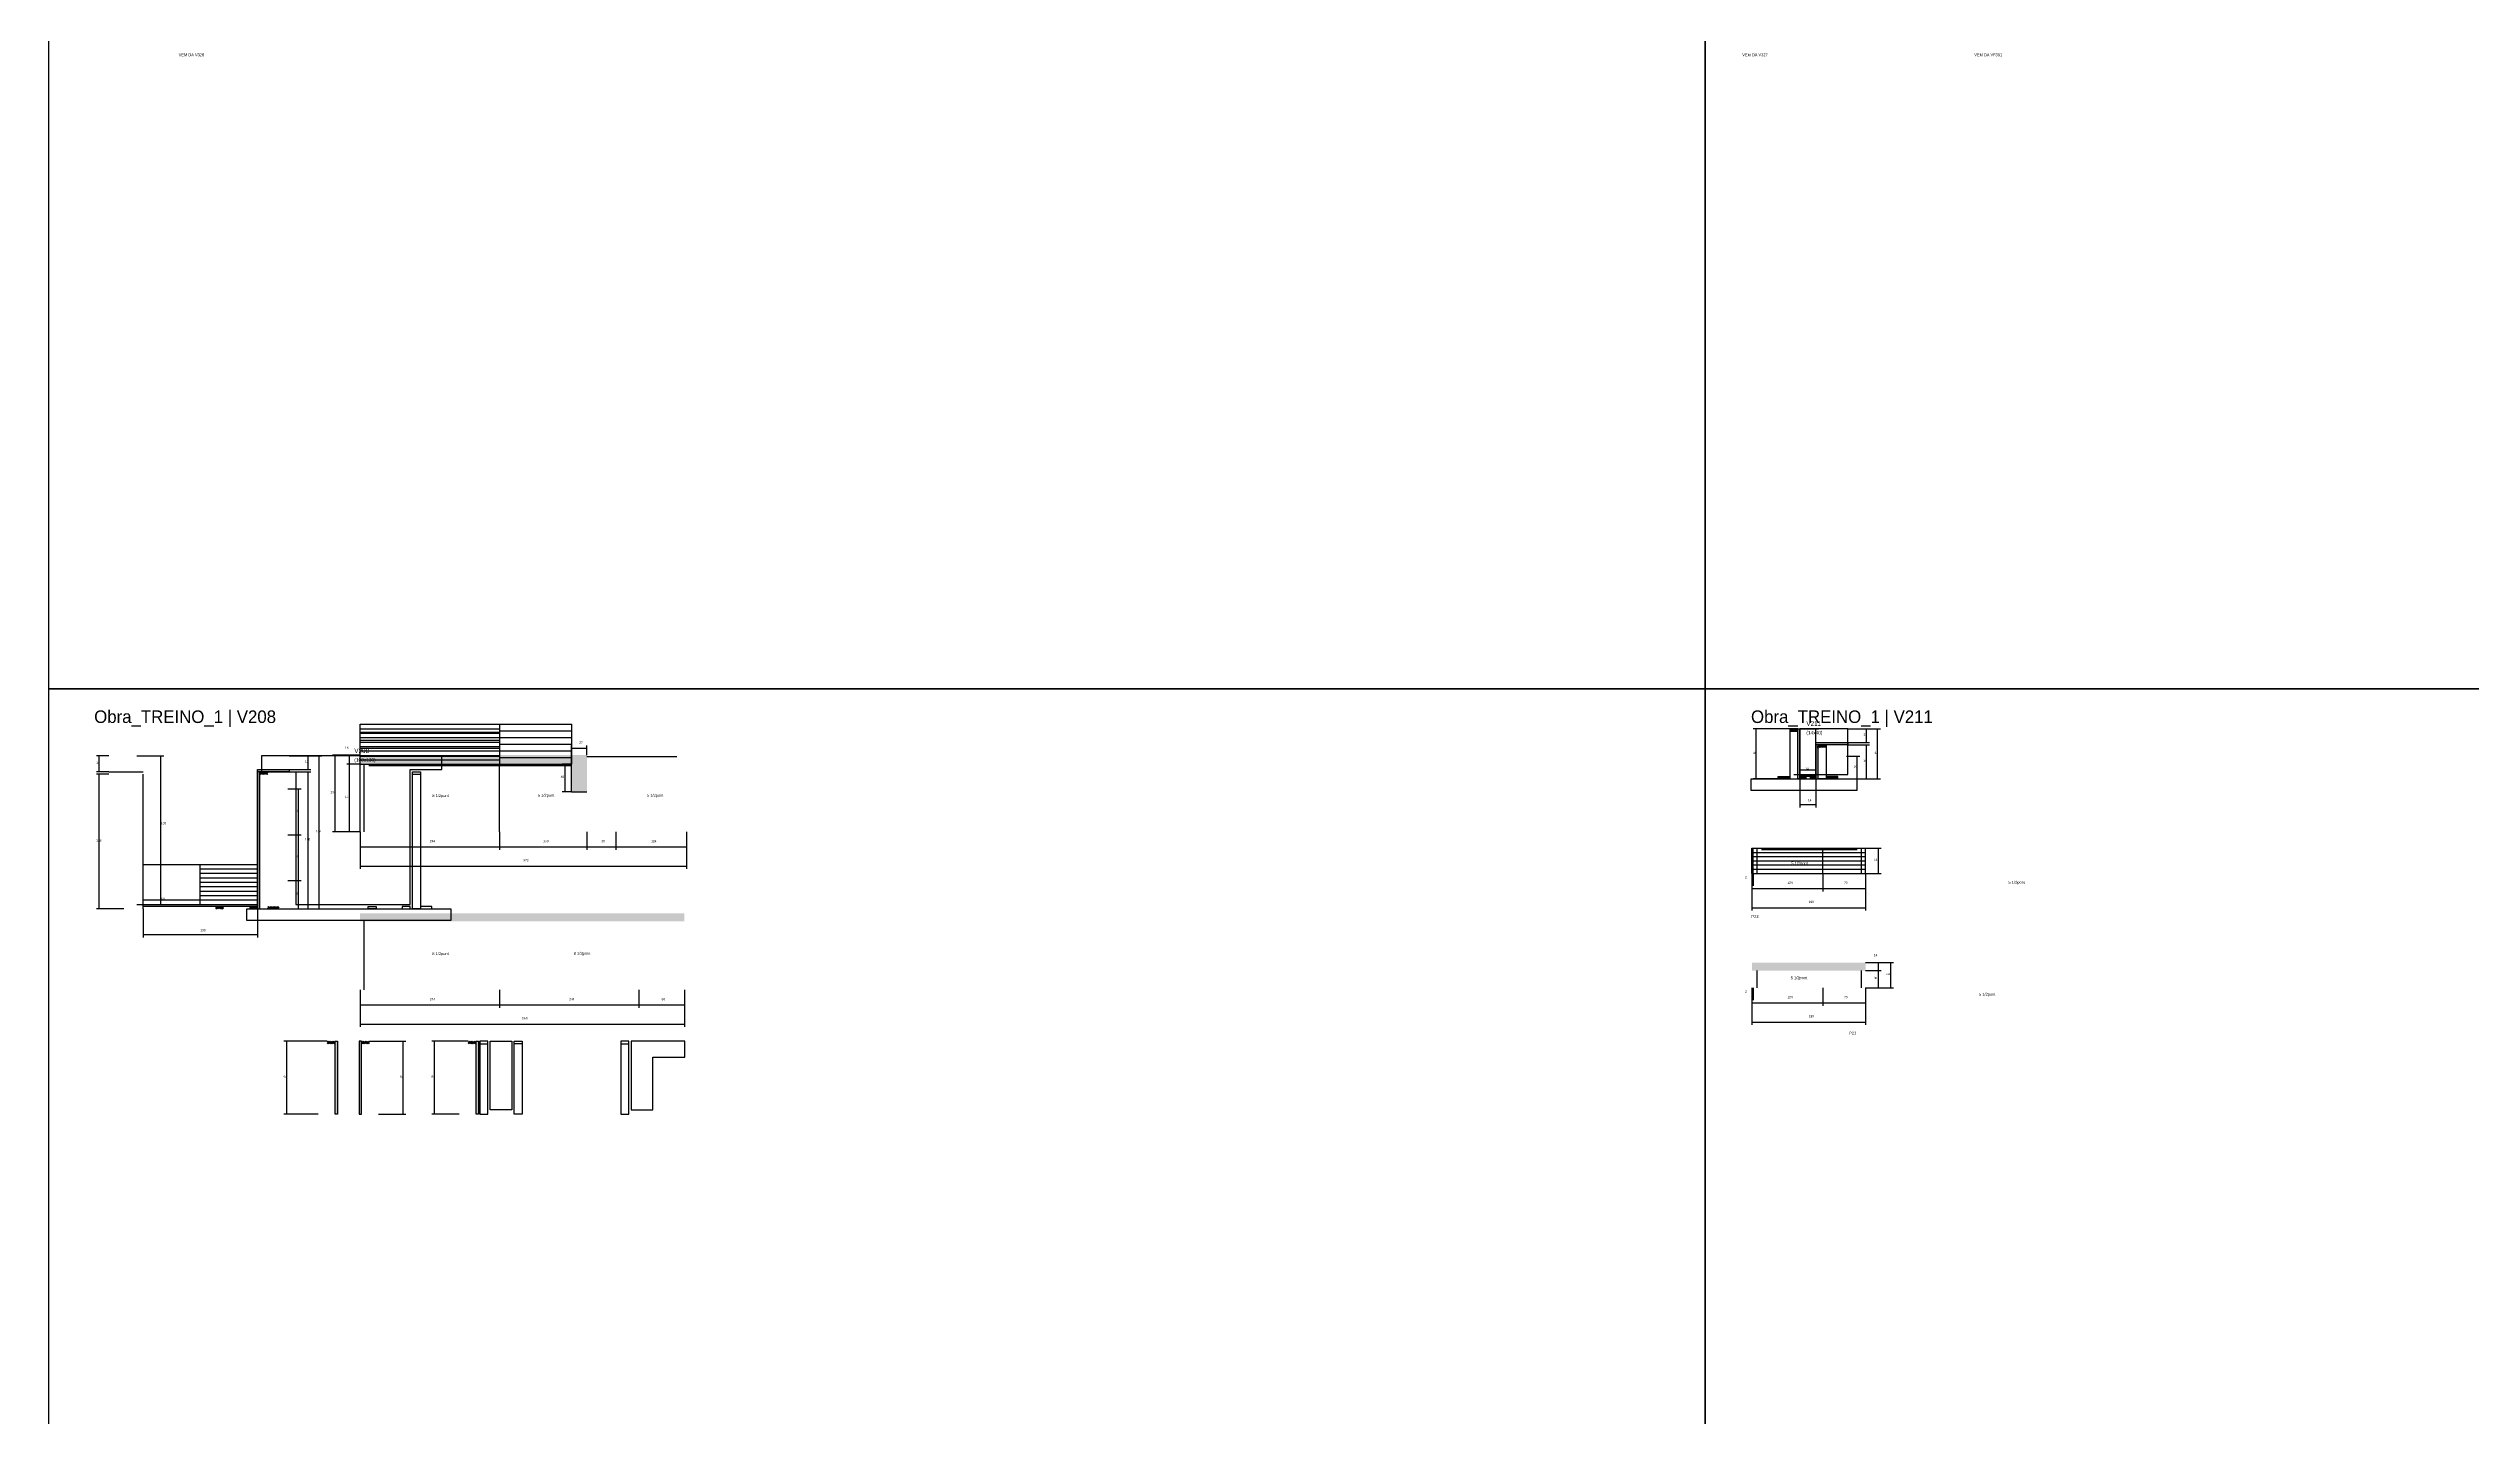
# Model space of a CAD drawing. Header units: metres. Extents: x -41 to 34800, y -36000 to 1848.
# Drawn here: x 0 to 4241, y -10274 to -7879 of the extents above; entities that cross this region are included whole.
import ezdxf

# ---------------------------------------------------------------- set-up
doc = ezdxf.new("R2010")
doc.units = ezdxf.units.M
for name, color, linetype in [('CELL_BORDER', 8, 'Continuous'), ('CONCRETO', 251, 'Continuous'), ('COTA', 4, 'Continuous'), ('Cota Seção (2x)', 4, 'Continuous'), ('Hachura', 253, 'Continuous'), ('LABEL_ID', 3, 'Continuous'), ('Madeira', 126, 'Continuous'), ('NOMENCLATURA', 7, 'Continuous'), ('Painéis', 200, 'Continuous'), ('SARR_2.2x7', 40, 'Continuous'), ('Texto Seção', 7, 'Continuous')]:
    doc.layers.add(name, color=color, linetype=linetype)

msp = doc.modelspace()

# ---------------------------------------------------------------- hatches: boundary and pattern name
at = {"layer": 'COTA'}
h = msp.add_hatch(dxfattribs=at)
h.set_pattern_fill('AR-CONC', scale=0.03)
h.paths.add_polyline_path([(942.5, -9180.22), (942.5, -9116.22), (942.5, -9116.22), (545.5, -9116.22), (545.5, -9116.22), (545.5, -9132.22), (545.5, -9132.22), (915.5, -9132.22), (915.5, -9132.22), (915.5, -9180.22), (915.5, -9180.22), (942.5, -9180.22)])
h = msp.add_hatch(dxfattribs=at)
h.set_pattern_fill('AR-CONC', scale=0.03)
h.paths.add_polyline_path([(1113, -9392.92), (1113, -9406.92), (1113, -9406.92), (545.5, -9406.92), (545.5, -9406.92), (545.5, -9392.92), (545.5, -9392.92), (1113, -9392.92)])
h = msp.add_hatch(dxfattribs=at)
h.set_pattern_fill('AR-CONC', scale=0.03)
h.paths.add_polyline_path([(3180.6, -9493.3), (3180.6, -9479.3), (3180.6, -9479.3), (2981.6, -9479.3), (2981.6, -9479.3), (2981.6, -9493.3), (2981.6, -9493.3), (3180.6, -9493.3)])
at = {"layer": 'Hachura'}
h = msp.add_hatch(dxfattribs=at)
h.set_pattern_fill('ANSI31', scale=0.5)
h.paths.add_polyline_path([(3061.7, -9074.4), (3061.7, -9070), (3061.7, -9070), (3047.7, -9070), (3047.7, -9070), (3047.7, -9074.4), (3047.7, -9074.4), (3061.7, -9074.4)])
h = msp.add_hatch(color=8, dxfattribs=at)
h.dxf.hatch_style = 1
h.paths.add_polyline_path([(3061.7, -9070), (3065.7, -9070), (3065.7, -9070), (3065.7, -9158), (3065.7, -9158), (3061.7, -9158), (3061.7, -9158), (3061.7, -9070)])
h = msp.add_hatch(color=8, dxfattribs=at)
h.dxf.hatch_style = 1
h.paths.add_polyline_path([(3097.7, -9094), (3093.7, -9094), (3093.7, -9094), (3093.7, -9158), (3093.7, -9158), (3097.7, -9158), (3097.7, -9158), (3097.7, -9094)])
h = msp.add_hatch(color=8, dxfattribs=at)
h.dxf.hatch_style = 1
h.paths.add_polyline_path([(3093.7, -9098), (3093.7, -9094), (3093.7, -9094), (3149.3, -9094), (3149.3, -9094), (3149.3, -9098), (3149.3, -9098), (3093.7, -9098)])
h = msp.add_hatch(dxfattribs=at)
h.set_pattern_fill('ANSI31', scale=0.5)
h.paths.add_polyline_path([(3097.7, -9102.4), (3097.7, -9098), (3097.7, -9098), (3111.7, -9098), (3111.7, -9098), (3111.7, -9102.4), (3111.7, -9102.4), (3097.7, -9102.4)])
h = msp.add_hatch(color=8, dxfattribs=at)
h.dxf.hatch_style = 1
h.paths.add_polyline_path([(365.8, -9145.52), (365.8, -9141.52), (365.8, -9141.52), (421.4, -9141.52), (421.4, -9141.52), (421.4, -9145.52), (421.4, -9145.52), (365.8, -9145.52)])
h = msp.add_hatch(color=8, dxfattribs=at)
h.dxf.hatch_style = 1
h.paths.add_polyline_path([(369.8, -9145.52), (365.8, -9145.52), (365.8, -9145.52), (365.8, -9385.52), (365.8, -9385.52), (369.8, -9385.52), (369.8, -9385.52), (369.8, -9145.52)])
h = msp.add_hatch(dxfattribs=at)
h.set_pattern_fill('ANSI31', scale=0.5)
h.paths.add_polyline_path([(369.8, -9149.92), (369.8, -9145.52), (369.8, -9145.52), (383.8, -9145.52), (383.8, -9145.52), (383.8, -9149.92), (383.8, -9149.92), (369.8, -9149.92)])
h = msp.add_hatch(dxfattribs=at)
h.set_pattern_fill('ANSI31', scale=0.5)
h.paths.add_polyline_path([(3027.7, -9158), (3027.7, -9153.6), (3027.7, -9153.6), (3047.7, -9153.6), (3047.7, -9153.6), (3047.7, -9158), (3047.7, -9158), (3027.7, -9158)])
h = msp.add_hatch(color=8, dxfattribs=at)
h.dxf.hatch_style = 1
h.paths.add_polyline_path([(3065.7, -9153.6), (3065.7, -9150), (3065.7, -9150), (3093.7, -9150), (3093.7, -9150), (3093.7, -9153.6), (3093.7, -9153.6), (3065.7, -9153.6)])
h = msp.add_hatch(dxfattribs=at)
h.set_pattern_fill('ANSI31', scale=0.5)
h.paths.add_polyline_path([(3065.7, -9158), (3065.7, -9153.6), (3065.7, -9153.6), (3075.7, -9153.6), (3075.7, -9153.6), (3075.7, -9158), (3075.7, -9158), (3065.7, -9158)])
h = msp.add_hatch(dxfattribs=at)
h.set_pattern_fill('ANSI31', scale=0.5)
h.paths.add_polyline_path([(3093.7, -9158), (3093.7, -9153.6), (3093.7, -9153.6), (3083.7, -9153.6), (3083.7, -9153.6), (3083.7, -9158), (3083.7, -9158), (3093.7, -9158)])
h = msp.add_hatch(dxfattribs=at)
h.set_pattern_fill('ANSI31', scale=0.5)
h.paths.add_polyline_path([(3131.7, -9158), (3131.7, -9153.6), (3131.7, -9153.6), (3111.7, -9153.6), (3111.7, -9153.6), (3111.7, -9158), (3111.7, -9158), (3131.7, -9158)])
h = msp.add_hatch(color=8, dxfattribs=at)
h.dxf.hatch_style = 1
h.paths.add_polyline_path([(165.8, -9381.12), (165.8, -9377.52), (165.8, -9377.52), (365.8, -9377.52), (365.8, -9377.52), (365.8, -9381.12), (365.8, -9381.12), (165.8, -9381.12)])
h = msp.add_hatch(dxfattribs=at)
h.set_pattern_fill('ANSI31', scale=0.5)
h.paths.add_polyline_path([(292.2, -9385.52), (292.2, -9381.12), (292.2, -9381.12), (306.2, -9381.12), (306.2, -9381.12), (306.2, -9385.52), (306.2, -9385.52), (292.2, -9385.52)])
h = msp.add_hatch(dxfattribs=at)
h.set_pattern_fill('ANSI31', scale=0.5)
h.paths.add_polyline_path([(365.8, -9385.52), (365.8, -9381.12), (365.8, -9381.12), (351.8, -9381.12), (351.8, -9381.12), (351.8, -9385.52), (351.8, -9385.52), (365.8, -9385.52)])
h = msp.add_hatch(dxfattribs=at)
h.set_pattern_fill('ANSI31', scale=0.5)
h.paths.add_polyline_path([(403.8, -9385.52), (403.8, -9381.12), (403.8, -9381.12), (383.8, -9381.12), (383.8, -9381.12), (383.8, -9385.52), (383.8, -9385.52), (403.8, -9385.52)])
h = msp.add_hatch(dxfattribs=at)
h.set_pattern_fill('ANSI31', scale=0.5)
h.paths.add_polyline_path([(501.8, -9621.32), (501.8, -9616.92), (501.8, -9616.92), (487.8, -9616.92), (487.8, -9616.92), (487.8, -9621.32), (487.8, -9621.32), (501.8, -9621.32)])
h = msp.add_hatch(color=8, dxfattribs=at)
h.dxf.hatch_style = 1
h.paths.add_polyline_path([(501.8, -9616.92), (505.8, -9616.92), (505.8, -9616.92), (505.8, -9744.92), (505.8, -9744.92), (501.8, -9744.92), (501.8, -9744.92), (501.8, -9616.92)])
h = msp.add_hatch(color=8, dxfattribs=at)
h.dxf.hatch_style = 1
h.paths.add_polyline_path([(547.8, -9616.92), (543.8, -9616.92), (543.8, -9616.92), (543.8, -9744.92), (543.8, -9744.92), (547.8, -9744.92), (547.8, -9744.92), (547.8, -9616.92)])
h = msp.add_hatch(dxfattribs=at)
h.set_pattern_fill('ANSI31', scale=0.5)
h.paths.add_polyline_path([(547.8, -9621.32), (547.8, -9616.92), (547.8, -9616.92), (561.8, -9616.92), (561.8, -9616.92), (561.8, -9621.32), (561.8, -9621.32), (547.8, -9621.32)])
h = msp.add_hatch(dxfattribs=at)
h.set_pattern_fill('ANSI31', scale=0.5)
h.paths.add_polyline_path([(748.7, -9621.32), (748.7, -9616.92), (748.7, -9616.92), (734.7, -9616.92), (734.7, -9616.92), (734.7, -9621.32), (734.7, -9621.32), (748.7, -9621.32)])
h = msp.add_hatch(color=8, dxfattribs=at)
h.dxf.hatch_style = 1
h.paths.add_polyline_path([(748.7, -9616.92), (752.7, -9616.92), (752.7, -9616.92), (752.7, -9744.92), (752.7, -9744.92), (748.7, -9744.92), (748.7, -9744.92), (748.7, -9616.92)])

# ---------------------------------------------------------------- linework, layer by layer
at = {"layer": 'CELL_BORDER'}
for points in [[(0, -9000), (2900, -9000), (2900, -7200), (0, -7200)], [(2900, -9000), (5800, -9000), (5800, -7200), (2900, -7200)], [(0, -10800), (2900, -10800), (2900, -9000), (0, -9000)], [(2900, -10800), (5800, -10800), (5800, -9000), (2900, -9000)]]:
    msp.add_lwpolyline(points, close=True, dxfattribs=at)
at = {"layer": 'CONCRETO'}
for points in [[(3149.3, -9094), (3149.3, -9070), (3065.7, -9070), (3065.7, -9098), (3065.7, -9098), (3065.7, -9150), (3093.7, -9150), (3093.7, -9094)], [(3065.7, -9150), (3149.3, -9150), (3149.3, -9070), (3065.7, -9070)], [(688.75, -9141.52), (688.75, -9117.52), (373.15, -9117.52), (373.15, -9145.52), (433.15, -9145.52), (433.15, -9377.52), (633.15, -9377.52), (633.15, -9141.52)], [(773.15, -9616.92), (773.15, -9616.92), (811.15, -9616.92), (811.15, -9644.92), (811.15, -9644.92), (811.15, -9736.92), (773.15, -9736.92), (773.15, -9616.92)], [(1113.65, -9644.92), (1113.65, -9616.92), (1020.05, -9616.92), (1020.05, -9644.92), (1020.05, -9644.92), (1020.05, -9736.92), (1058.05, -9736.92), (1058.05, -9644.92)]]:
    msp.add_lwpolyline(points, close=True, dxfattribs=at)
at = {"layer": 'COTA'}
for p, q in [((3047.7, -9070), (2983.9, -9070)), ((2988.9, -9158), (2988.9, -9070)), ((3149.3, -9070), (3206.7, -9070)), ((3149.3, -9070), (3187.4, -9070)), ((3182.4, -9094), (3182.4, -9070)), ((3201.7, -9158), (3201.7, -9070)), ((105.8, -9117.52), (83.9, -9117.52)), ((88.9, -9145.52), (88.9, -9117.52)), ((421.4, -9117.52), (478.7, -9117.52)), ((421.4, -9117.52), (459.4, -9117.52)), ((454.4, -9141.52), (454.4, -9117.52)), ((473.7, -9385.52), (473.7, -9117.52)), ((3147, -9118), (3170.6, -9118)), ((3149.3, -9094), (3187.4, -9094)), ((3149.3, -9098), (3187.4, -9098)), ((3165.6, -9158), (3165.6, -9118)), ((3182.4, -9158), (3182.4, -9098)), ((105.8, -9145.52), (83.9, -9145.52)), ((105.8, -9149.52), (83.9, -9149.52)), ((88.9, -9385.52), (88.9, -9149.52)), ((421.4, -9141.52), (459.4, -9141.52)), ((421.4, -9145.52), (459.4, -9145.52)), ((454.4, -9385.52), (454.4, -9145.52)), ((3032.1, -9158), (2983.9, -9158)), ((3065.7, -9158), (3065.7, -9207.7)), ((3093.7, -9158), (3093.7, -9207.7)), ((3127.3, -9158), (3206.7, -9158)), ((3127.3, -9158), (3187.4, -9158)), ((3147, -9158), (3170.6, -9158)), ((419.1, -9175.52), (442.6, -9175.52)), ((437.6, -9255.52), (437.6, -9175.52)), ((3065.7, -9202.7), (3093.7, -9202.7)), ((419.1, -9255.52), (442.6, -9255.52)), ((419.1, -9255.52), (442.6, -9255.52)), ((437.6, -9335.52), (437.6, -9255.52)), ((545.5, -9250.22), (545.5, -9281.82)), ((545.5, -9250.22), (545.5, -9315.32)), ((545.5, -9276.82), (789.5, -9276.82)), ((789.5, -9250.22), (789.5, -9281.82)), ((789.5, -9250.22), (789.5, -9281.82)), ((789.5, -9276.82), (942.5, -9276.82)), ((942.5, -9250.22), (942.5, -9281.82)), ((993, -9250.22), (993, -9281.82)), ((993, -9276.82), (1117, -9276.82)), ((1117, -9250.22), (1117, -9281.82)), ((1117, -9250.22), (1117, -9315.32)), ((3180.6, -9279.2), (3208, -9279.2)), ((3203, -9323.2), (3203, -9279.2)), ((545.5, -9310.32), (1117, -9310.32)), ((2981.6, -9323.2), (2981.6, -9354.7)), ((2981.6, -9323.2), (2981.6, -9388.3)), ((2981.6, -9323.2), (2981.6, -9344.9)), ((2983.6, -9323.2), (2983.6, -9344.9)), ((3105.6, -9323.2), (3105.6, -9354.7)), ((3105.6, -9323.2), (3105.6, -9354.7)), ((3180.6, -9323.2), (3180.6, -9354.7)), ((3180.6, -9323.2), (3180.6, -9388.3)), ((3180.6, -9323.2), (3208, -9323.2)), ((419.1, -9335.52), (442.6, -9335.52)), ((419.1, -9335.52), (442.6, -9335.52)), ((437.6, -9385.52), (437.6, -9335.52)), ((2981.6, -9339.9), (2983.6, -9339.9)), ((2981.6, -9349.7), (3105.6, -9349.7)), ((3105.6, -9349.7), (3180.6, -9349.7)), ((132.2, -9385.52), (83.9, -9385.52)), ((165.8, -9385.52), (165.8, -9435.22)), ((365.8, -9385.52), (365.8, -9435.22)), ((399.4, -9385.52), (478.7, -9385.52)), ((399.4, -9385.52), (459.4, -9385.52)), ((419.1, -9385.52), (442.6, -9385.52)), ((2981.6, -9383.3), (3180.6, -9383.3)), ((165.8, -9430.22), (365.8, -9430.22)), ((3180.6, -9479.3), (3208, -9479.3)), ((3180.6, -9479.3), (3229.6, -9479.3)), ((3180.6, -9493.3), (3208, -9493.3)), ((3180.6, -9493.3), (3208, -9493.3)), ((3203, -9493.3), (3203, -9479.3)), ((3203, -9523.3), (3203, -9493.3)), ((3224.6, -9523.3), (3224.6, -9479.3)), ((545.5, -9526.92), (545.5, -9558.42)), ((545.5, -9526.92), (545.5, -9591.92)), ((789.5, -9526.92), (789.5, -9558.42)), ((789.5, -9526.92), (789.5, -9558.42)), ((1033.5, -9526.92), (1033.5, -9558.42)), ((1033.5, -9526.92), (1033.5, -9558.42)), ((1113, -9526.92), (1113, -9558.42)), ((1113, -9526.92), (1113, -9591.92)), ((2981.6, -9523.3), (2981.6, -9554.8)), ((2981.6, -9523.3), (2981.6, -9588.4)), ((2981.6, -9523.3), (2981.6, -9545)), ((2981.6, -9540), (2983.6, -9540)), ((2983.6, -9523.3), (2983.6, -9545)), ((3105.6, -9523.3), (3105.6, -9554.8)), ((3105.6, -9523.3), (3105.6, -9554.8)), ((3180.6, -9523.3), (3180.6, -9554.8)), ((3180.6, -9523.3), (3180.6, -9588.4)), ((3180.6, -9523.3), (3208, -9523.3)), ((3180.6, -9523.3), (3229.6, -9523.3)), ((545.5, -9553.42), (789.5, -9553.42)), ((789.5, -9553.42), (1033.5, -9553.42)), ((1033.5, -9553.42), (1113, -9553.42)), ((2981.6, -9549.8), (3105.6, -9549.8)), ((2981.6, -9583.4), (3180.6, -9583.4)), ((3105.6, -9549.8), (3180.6, -9549.8)), ((487.8, -9616.92), (412.1, -9616.92)), ((417.1, -9744.92), (417.1, -9616.92)), ((545.5, -9586.92), (1113, -9586.92)), ((561.8, -9616.92), (625.7, -9616.92)), ((620.7, -9744.92), (620.7, -9616.92)), ((734.7, -9616.92), (670.8, -9616.92)), ((675.8, -9744.92), (675.8, -9616.92)), ((472.2, -9744.92), (412.1, -9744.92)), ((577.4, -9744.92), (625.7, -9744.92)), ((719.1, -9744.92), (670.8, -9744.92))]:
    msp.add_line(p, q, dxfattribs=at)
at = {"layer": 'Cota Seção (2x)'}
for p, q in [((3054.7, -9070), (3098.7, -9070)), ((3093.7, -9150), (3093.7, -9070)), ((154.8, -9117.52), (201.8, -9117.52)), ((196.8, -9377.52), (196.8, -9117.52)), ((545.5, -9116.22), (496.9, -9116.22)), ((501.9, -9250.22), (501.9, -9116.22)), ((545.5, -9116.22), (522.1, -9116.22)), ((527.1, -9132.22), (527.1, -9116.22)), ((915.5, -9132.22), (915.5, -9099.22)), ((915.5, -9104.22), (942.5, -9104.22)), ((942.5, -9116.22), (942.5, -9099.22)), ((545.5, -9132.22), (522.1, -9132.22)), ((545.5, -9132.22), (522.1, -9132.22)), ((527.1, -9250.22), (527.1, -9132.22)), ((915.5, -9132.22), (899.4, -9132.22)), ((904.4, -9180.22), (904.4, -9132.22)), ((3054.7, -9150), (3098.7, -9150)), ((3065.7, -9158), (3065.7, -9137)), ((3065.7, -9142), (3093.7, -9142)), ((3093.7, -9158), (3093.7, -9137)), ((915.5, -9180.22), (899.4, -9180.22)), ((545.5, -9250.22), (496.9, -9250.22)), ((545.5, -9250.22), (522.1, -9250.22)), ((942.5, -9250.22), (942.5, -9281.82)), ((942.5, -9276.82), (993, -9276.82)), ((993, -9250.22), (993, -9281.82)), ((165.8, -9385.52), (165.8, -9364.52)), ((165.8, -9369.52), (365.8, -9369.52)), ((365.8, -9385.52), (365.8, -9364.52)), ((154.8, -9377.52), (201.8, -9377.52))]:
    msp.add_line(p, q, dxfattribs=at)
at = {"layer": 'Madeira'}
for points in [[(3061.7, -9074.4), (3061.7, -9070), (3047.7, -9070), (3047.7, -9074.4)], [(3061.7, -9070), (3047.7, -9070), (3047.7, -9158), (3061.7, -9158)], [(3097.7, -9102.4), (3097.7, -9098), (3111.7, -9098), (3111.7, -9102.4)], [(3097.7, -9098), (3111.7, -9098), (3111.7, -9158), (3097.7, -9158)], [(637.15, -9149.92), (637.15, -9145.52), (651.15, -9145.52), (651.15, -9149.92)], [(637.15, -9145.52), (651.15, -9145.52), (651.15, -9385.52), (637.15, -9385.52)], [(3165.2, -9178), (2980, -9178), (2980, -9158), (3165.2, -9158)], [(3027.7, -9158), (3027.7, -9153.6), (3047.7, -9153.6), (3047.7, -9158)], [(3065.7, -9158), (3065.7, -9153.6), (3075.7, -9153.6), (3075.7, -9158)], [(3093.7, -9158), (3093.7, -9153.6), (3083.7, -9153.6), (3083.7, -9158)], [(3131.7, -9158), (3131.7, -9153.6), (3111.7, -9153.6), (3111.7, -9158)], [(704.55, -9405.52), (347.35, -9405.52), (347.35, -9385.52), (704.55, -9385.52)], [(559.55, -9385.52), (559.55, -9381.12), (573.55, -9381.12), (573.55, -9385.52)], [(633.15, -9385.52), (633.15, -9381.12), (619.15, -9381.12), (619.15, -9385.52)], [(671.15, -9385.52), (671.15, -9381.12), (651.15, -9381.12), (651.15, -9385.52)], [(769.15, -9621.32), (769.15, -9616.92), (755.15, -9616.92), (755.15, -9621.32)], [(769.15, -9616.92), (755.15, -9616.92), (755.15, -9744.92), (769.15, -9744.92)], [(815.15, -9621.32), (815.15, -9616.92), (829.15, -9616.92), (829.15, -9621.32)], [(815.15, -9616.92), (829.15, -9616.92), (829.15, -9744.92), (815.15, -9744.92)], [(1016.05, -9621.32), (1016.05, -9616.92), (1002.05, -9616.92), (1002.05, -9621.32)], [(1016.05, -9616.92), (1002.05, -9616.92), (1002.05, -9744.92), (1016.05, -9744.92)]]:
    msp.add_lwpolyline(points, close=True, dxfattribs=at)
at = {"layer": 'Painéis'}
for p, q in [((545.5, -9062.22), (789.8, -9062.22)), ((545.5, -9132.22), (545.5, -9062.22)), ((789.8, -9132.22), (789.8, -9062.22)), ((789.8, -9062.22), (915.8, -9062.22)), ((789.8, -9132.22), (789.8, -9062.22)), ((915.8, -9132.22), (915.8, -9062.22)), ((3065.7, -9158), (3065.7, -9070)), ((3093.7, -9094), (3149.3, -9094)), ((3093.7, -9098), (3093.7, -9094)), ((3093.7, -9158), (3093.7, -9098)), ((3149.3, -9098), (3149.3, -9094)), ((105.8, -9145.52), (165.8, -9145.52)), ((165.8, -9385.52), (165.8, -9149.52)), ((365.8, -9141.52), (421.4, -9141.52)), ((365.8, -9385.52), (365.8, -9145.52)), ((545.5, -9132.22), (915.5, -9132.22)), ((545.5, -9250.22), (545.5, -9132.22)), ((545.5, -9132.22), (789.8, -9132.22)), ((789.5, -9250.22), (789.5, -9132.22)), ((789.8, -9132.22), (915.8, -9132.22)), ((915.5, -9180.22), (915.5, -9132.22)), ((3065.7, -9150), (3093.7, -9150)), ((3065.7, -9153.6), (3065.7, -9150)), ((3093.7, -9153.6), (3093.7, -9150)), ((915.5, -9180.22), (942.5, -9180.22)), ((2981.6, -9279.2), (3180.6, -9279.2)), ((2981.6, -9323.2), (2981.6, -9279.2)), ((2983.6, -9323.2), (2983.6, -9279.2)), ((3105.6, -9323.2), (3105.6, -9279.2)), ((3180.6, -9323.2), (3180.6, -9279.2)), ((165.8, -9307.52), (265.8, -9307.52)), ((165.8, -9377.52), (165.8, -9307.52)), ((265.8, -9377.52), (265.8, -9307.52)), ((265.8, -9307.52), (365.8, -9307.52)), ((265.8, -9377.52), (265.8, -9307.52)), ((365.8, -9377.52), (365.8, -9307.52)), ((2981.6, -9323.2), (3180.6, -9323.2)), ((165.8, -9377.52), (365.8, -9377.52)), ((165.8, -9381.12), (165.8, -9377.52)), ((165.8, -9377.52), (265.8, -9377.52)), ((265.8, -9377.52), (365.8, -9377.52)), ((365.8, -9381.12), (365.8, -9377.52))]:
    msp.add_line(p, q, dxfattribs=at)
for points in [[(3061.7, -9070), (3065.7, -9070), (3065.7, -9158), (3061.7, -9158)], [(3093.7, -9098), (3093.7, -9094), (3149.3, -9094), (3149.3, -9098)], [(3097.7, -9098), (3093.7, -9098), (3093.7, -9158), (3097.7, -9158)], [(365.8, -9145.52), (365.8, -9141.52), (421.4, -9141.52), (421.4, -9145.52)], [(369.8, -9145.52), (365.8, -9145.52), (365.8, -9385.52), (369.8, -9385.52)], [(3065.7, -9153.6), (3065.7, -9150), (3093.7, -9150), (3093.7, -9153.6)], [(165.8, -9381.12), (165.8, -9377.52), (365.8, -9377.52), (365.8, -9381.12)], [(501.8, -9616.92), (505.8, -9616.92), (505.8, -9744.92), (501.8, -9744.92)], [(547.8, -9616.92), (543.8, -9616.92), (543.8, -9744.92), (547.8, -9744.92)], [(748.7, -9616.92), (752.7, -9616.92), (752.7, -9744.92), (748.7, -9744.92)]]:
    msp.add_lwpolyline(points, close=True, dxfattribs=at)
at = {"layer": 'SARR_2.2x7'}
for p, q in [((546.5, -9070), (788.8, -9070)), ((790.8, -9073.89), (914.8, -9073.89)), ((546.5, -9076.22), (788.8, -9076.22)), ((546.5, -9077.78), (788.8, -9077.78)), ((546.5, -9085.56), (788.8, -9085.56)), ((546.5, -9090.22), (788.8, -9090.22)), ((546.5, -9093.33), (788.8, -9093.33)), ((546.5, -9101.11), (788.8, -9101.11)), ((546.5, -9104.22), (788.8, -9104.22)), ((546.5, -9108.89), (788.8, -9108.89)), ((546.5, -9116.67), (788.8, -9116.67)), ((546.5, -9118.22), (788.8, -9118.22)), ((790.8, -9085.56), (914.8, -9085.56)), ((790.8, -9097.22), (914.8, -9097.22)), ((790.8, -9108.89), (914.8, -9108.89)), ((942.5, -9118.42), (993, -9118.42)), ((993, -9118.42), (1100, -9118.42)), ((546.5, -9124.44), (788.8, -9124.44)), ((552.5, -9250.22), (552.5, -9132.22)), ((560.5, -9134.42), (789.5, -9134.42)), ((789.5, -9134.42), (915.5, -9134.42)), ((790.8, -9120.56), (914.8, -9120.56)), ((2982.6, -9286.53), (3104.6, -9286.53)), ((2990.6, -9323.2), (2990.6, -9279.2)), ((2998.6, -9281.4), (3105.6, -9281.4)), ((3105.6, -9281.4), (3165.6, -9281.4)), ((3106.6, -9286.53), (3179.6, -9286.53)), ((3173.6, -9323.2), (3173.6, -9279.2)), ((266.8, -9315.3), (364.8, -9315.3)), ((266.8, -9323.08), (364.8, -9323.08)), ((2982.6, -9293.87), (3104.6, -9293.87)), ((2982.6, -9301.2), (3104.6, -9301.2)), ((2982.6, -9308.53), (3104.6, -9308.53)), ((2982.6, -9315.87), (3104.6, -9315.87)), ((3106.6, -9293.87), (3179.6, -9293.87)), ((3106.6, -9301.2), (3179.6, -9301.2)), ((3106.6, -9308.53), (3179.6, -9308.53)), ((3106.6, -9315.87), (3179.6, -9315.87)), ((266.8, -9330.86), (364.8, -9330.86)), ((266.8, -9338.63), (364.8, -9338.63)), ((266.8, -9346.41), (364.8, -9346.41)), ((266.8, -9354.19), (364.8, -9354.19)), ((266.8, -9361.97), (364.8, -9361.97)), ((266.8, -9369.74), (364.8, -9369.74)), ((552.5, -9526.92), (552.5, -9406.92)), ((2990.6, -9523.3), (2990.6, -9493.3)), ((3173.6, -9523.3), (3173.6, -9493.3))]:
    msp.add_line(p, q, dxfattribs=at)

# ---------------------------------------------------------------- texts
at = {"layer": 'COTA'}
for s, p in [('44', (2983.4, -9114)), ('12', (3176.9, -9082)), ('44', (3196.2, -9114)), ('14', (83.4, -9131.52)), ('12', (448.9, -9129.52)), ('20', (3160.1, -9138)), ('30', (3176.9, -9128)), ('14', (3079.7, -9197.2)), ('40', (432.1, -9215.52)), ('118', (83.4, -9267.52)), ('120', (448.9, -9265.52)), ('134', (468.2, -9251.52)), ('244', (667.5, -9268.72)), ('153', (866, -9268.62)), ('124', (1055, -9268.72)), ('40', (432.1, -9295.52)), ('572', (831.2, -9302.22)), ('2', (2969.5, -9331.9)), ('44', (3194.9, -9301.2)), ('25', (432.1, -9360.52)), ('124', (3043.6, -9341.7)), ('199', (3081.1, -9375.2)), ('75', (3143.1, -9341.6)), ('100', (265.8, -9424.72)), ('14', (3194.9, -9468.2)), ('44', (3216.5, -9501.3)), ('244', (667.5, -9545.32)), ('244', (911.5, -9545.32)), ('80', (1073.2, -9545.32)), ('2', (2969.5, -9532)), ('124', (3043.6, -9541.8)), ('75', (3143.1, -9541.7)), ('30', (3194.8, -9508.3)), ('568', (829.2, -9578.82)), ('199', (3081.1, -9575.3)), ('64', (411.6, -9680.92)), ('64', (615.2, -9680.92)), ('64', (670.3, -9680.92))]:
    msp.add_text(s, height=4, dxfattribs=at).set_placement(p)
at = {"layer": 'Cota Seção (2x)'}
for s, p in [('16', (519, -9105.22)), ('27', (929, -9096.22)), ('40', (3093.7, -9104.2)), ('48', (896.3, -9156.22)), ('14', (3074.7, -9142)), ('134', (493.7, -9183.22)), ('118', (519, -9191.22)), ('130', (196.8, -9237.42)), ('50', (967.7, -9268.72)), ('100', (194.8, -9369.52))]:
    msp.add_text(s, height=4, dxfattribs=at).set_placement(p)
at = {"layer": 'LABEL_ID'}
for s, p in [('Obra_TREINO_1 | V208', (80, -9060)), ('Obra_TREINO_1 | V211', (2980, -9060))]:
    msp.add_text(s, height=22, dxfattribs=at).set_placement(p)
at = {"layer": 'NOMENCLATURA'}
for s, p in [('8 1/2pont', (671.8, -9189.62)), ('5 1/2pont', (856.6, -9189.02)), ('5 1/2pont', (1047.6, -9189.02)), ('5 1/2pont', (3050.6, -9308)), ('5 1/2pont', (3430.6, -9341.3)), ('P23', (2980.8, -9401.2)), ('8 1/2pont', (671.8, -9466.22)), ('8 1/2pont', (919.5, -9465.62)), ('5 1/2pont', (3049.6, -9508.4)), ('5 1/2pont', (3379.1, -9537.3)), ('P23', (3151.9, -9605.4))]:
    msp.add_text(s, height=5, dxfattribs=at).set_placement(p)
at = {"layer": 'Texto Seção'}
for s, height, p in [('VEM DA V326', 5, (228, -7893)), ('VEM DA V327', 5, (2964.7, -7893)), ('VEM DA VF301', 5, (3370.8, -7893)), ('V211', 8, (3076.9, -9065)), ('(14x40)', 6, (3076.9, -9080)), ('V208', 8, (535.35, -9112.52)), ('(100x130)', 6, (535.35, -9127.52))]:
    msp.add_text(s, height=height, dxfattribs=at).set_placement(p)

doc.saveas('drawing.dxf')
